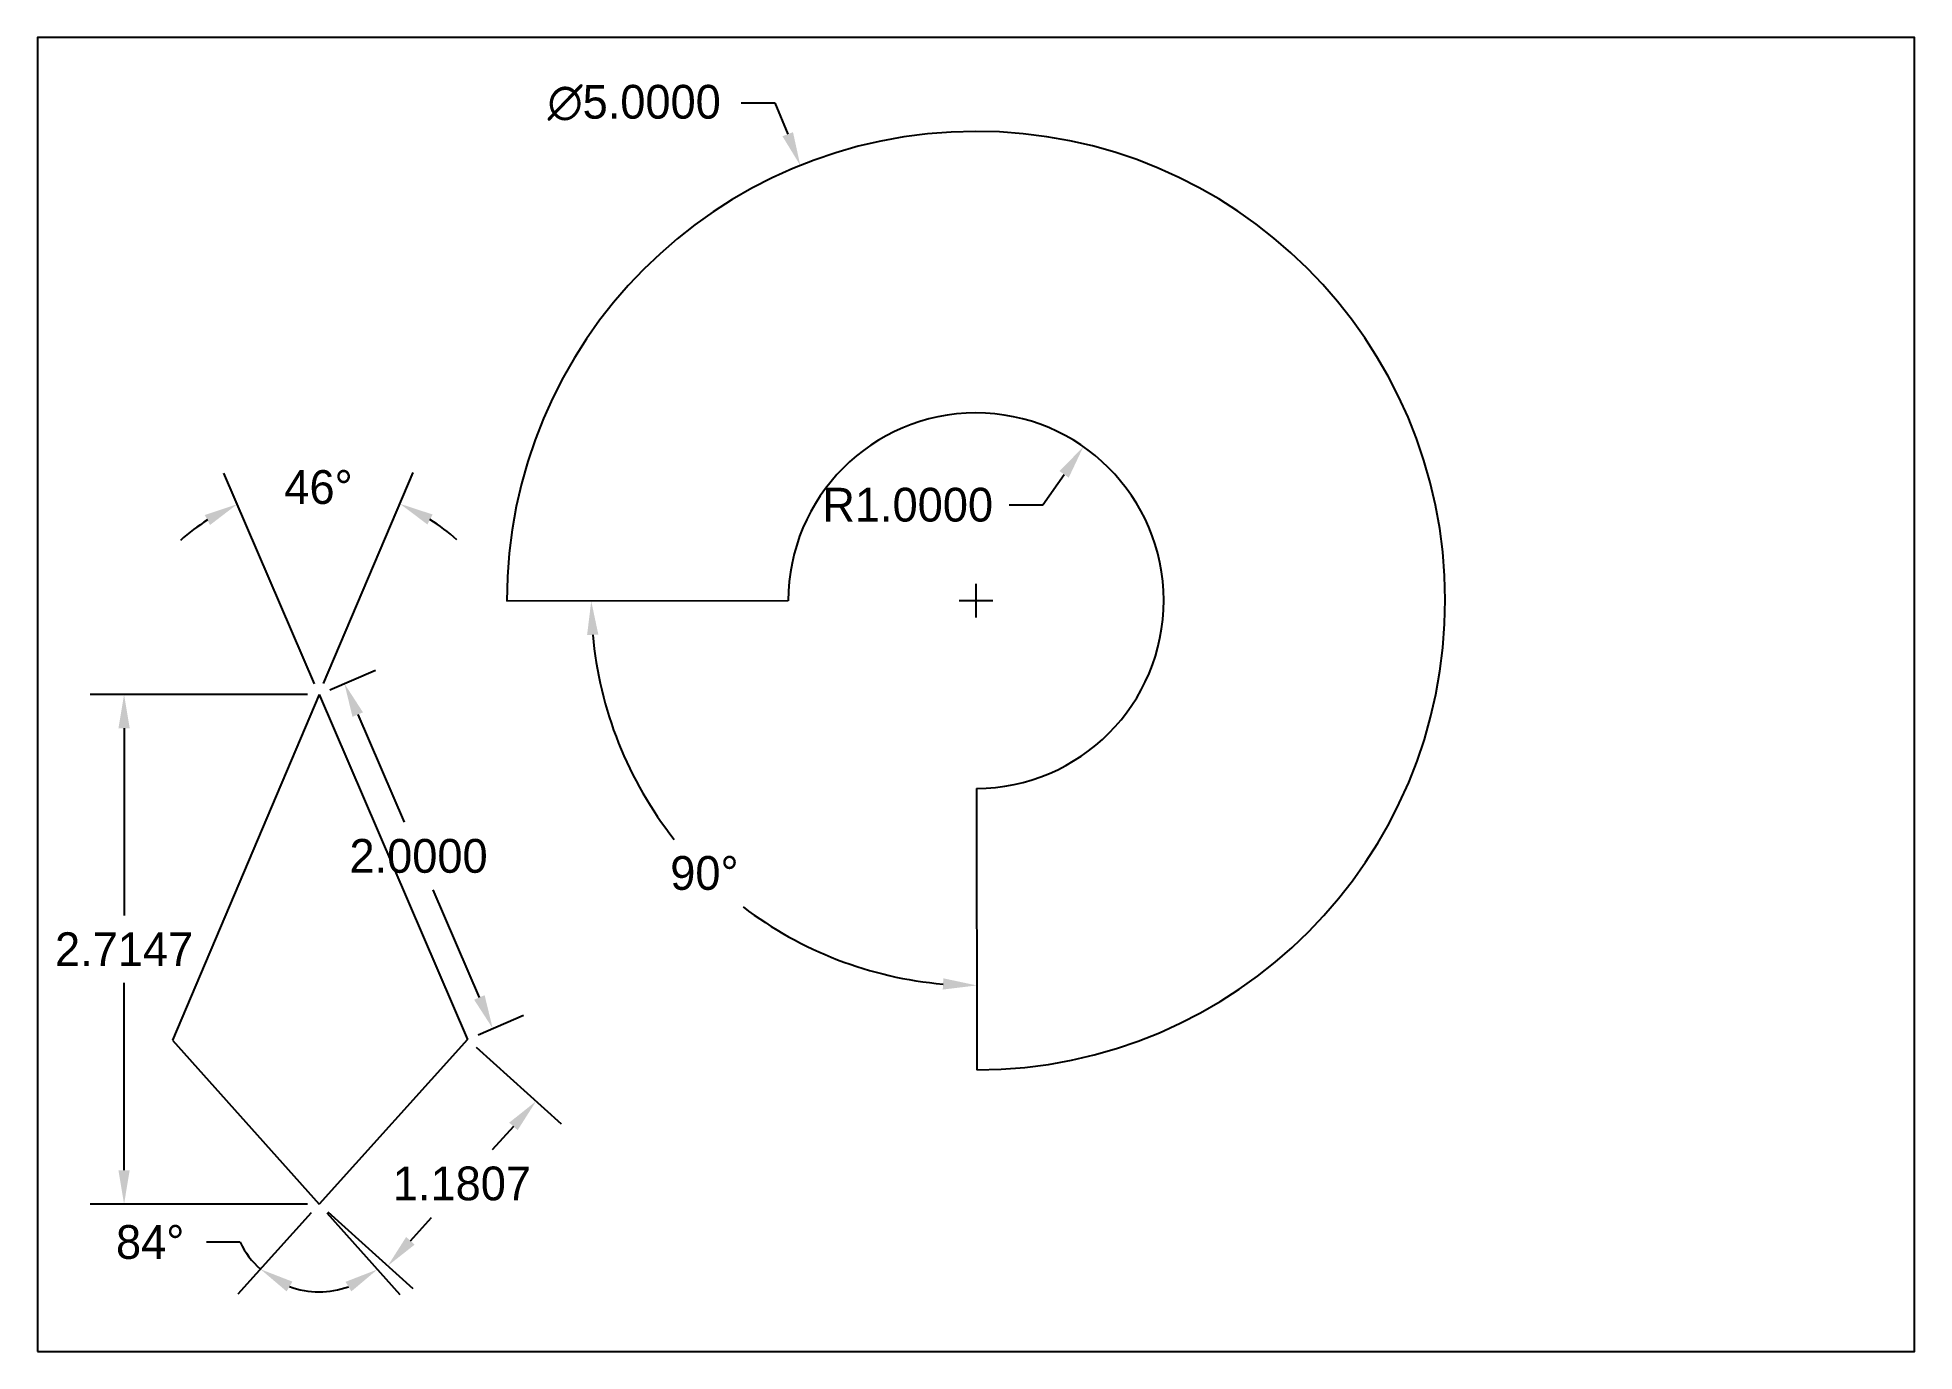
# Model space of a CAD drawing. Header units: inches. Extents: x 0 to 10, y 0 to 7.
import ezdxf

# ---------------------------------------------------------------- set-up
doc = ezdxf.new("R2010")
doc.units = ezdxf.units.IN
doc.header["$MEASUREMENT"] = 0
doc.dimstyles.get("Standard").update_dxf_attribs({"dimtxt": 0.18, "dimasz": 0.18, "dimexe": 0.18, "dimexo": 0.0625, "dimgap": 0.09, "dimtad": 0, "dimtih": 1, "dimtoh": 1, "dimdec": 4, "dimzin": 0, "dimdsep": 46, "dimtxsty": 'Standard', "dimcen": 0.09, "dimadec": 0, "dimazin": 0, "dimtfac": 1, "dimtdec": 4, "dimtofl": 0, "dimtmove": 0, "dimatfit": 3, "dimfxl": 1, "dimtolj": 1, "dimtzin": 0, "dimarcsym": 0})

# ---------------------------------------------------------------- blocks, each defined once
blk = doc.blocks.new('*D2')
at = {"color": 0, "lineweight": -2}
for p, q in [((1.557, 3.525), (1.8, 3.629)), ((1.706, 3.393), (1.953, 2.819)), ((2.354, 1.886), (2.107, 2.459)), ((2.348, 1.687), (2.59, 1.792))]:
    blk.add_line(p, q, dxfattribs=at)
at = {"color": 0}
for points in [[(1.734, 3.405), (1.678, 3.381), (1.635, 3.558)], [(2.382, 1.898), (2.326, 1.874), (2.425, 1.721)]]:
    blk.add_solid(points, dxfattribs=at)
at = {"layer": 'Defpoints', "color": 0}
for p in [(1.5, 3.5), (2.425, 1.721), (2.29, 1.663)]:
    blk.add_point(p, dxfattribs=at)
at = {"color": 0, "insert": (2.03, 2.639), "char_height": 0.18, "attachment_point": 5}
blk.add_mtext('\\A1;2.0000', dxfattribs=at)
blk = doc.blocks.new('*D3')
at = {"color": 0, "lineweight": -2}
for p, q in [((1.475, 3.557), (0.993, 4.679)), ((1.524, 3.558), (2.002, 4.682))]:
    blk.add_line(p, q, dxfattribs=at)
for start, end in [(122.6242, 131.977), (48.2945, 57.6473)]:
    blk.add_arc((1.5, 3.5), 1.104, start, end, dxfattribs=at)
at = {"color": 0}
for points in [[(0.891, 4.456), (0.919, 4.403), (1.064, 4.514)], [(2.077, 4.406), (2.105, 4.459), (1.931, 4.516)]]:
    blk.add_solid(points, dxfattribs=at)
at = {"layer": 'Defpoints', "color": 0}
for p in [(1.646, 4.594), (1.5, 3.5), (1.5, 3.5), (0.719, 1.659), (2.29, 1.663)]:
    blk.add_point(p, dxfattribs=at)
at = {"color": 0, "insert": (1.497, 4.604), "char_height": 0.18, "attachment_point": 5}
blk.add_mtext('\\A1;46°', dxfattribs=at)
blk = doc.blocks.new('*D4')
at = {"color": 0, "lineweight": -2}
for p, q in [((1.458, 0.739), (1.067, 0.305)), ((1.542, 0.739), (1.931, 0.303)), ((1.08, 0.582), (0.9, 0.582))]:
    blk.add_line(p, q, dxfattribs=at)
for start, end in [(205.7712, 228), (250.2288, 289.5877)]:
    blk.add_arc((1.5, 0.785), 0.467, start, end, dxfattribs=at)
at = {"color": 0}
for points in [[(1.327, 0.32), (1.358, 0.372), (1.188, 0.438)], [(1.641, 0.371), (1.672, 0.32), (1.811, 0.437)]]:
    blk.add_solid(points, dxfattribs=at)
at = {"layer": 'Defpoints', "color": 0}
for p in [(0.719, 1.659), (2.29, 1.663), (1.5, 0.785), (1.5, 0.785), (1.612, 0.332)]:
    blk.add_point(p, dxfattribs=at)
at = {"color": 0, "insert": (0.6, 0.582), "char_height": 0.18, "attachment_point": 5}
blk.add_mtext('\\A1;84°', dxfattribs=at)
blk = doc.blocks.new('*D5')
at = {"color": 0, "lineweight": -2}
for p, q in [((1.438, 3.5), (0.281, 3.5)), ((0.461, 3.32), (0.461, 2.323)), ((0.461, 0.965), (0.461, 1.963)), ((1.438, 0.785), (0.281, 0.785))]:
    blk.add_line(p, q, dxfattribs=at)
at = {"color": 0}
for points in [[(0.431, 3.32), (0.491, 3.32), (0.461, 3.5)], [(0.431, 0.965), (0.491, 0.965), (0.461, 0.785)]]:
    blk.add_solid(points, dxfattribs=at)
at = {"layer": 'Defpoints', "color": 0}
for p in [(1.5, 3.5), (0.461, 0.785), (1.5, 0.785)]:
    blk.add_point(p, dxfattribs=at)
at = {"color": 0, "insert": (0.461, 2.143), "char_height": 0.18, "attachment_point": 5}
blk.add_mtext('\\A1;2.7147', dxfattribs=at)
blk = doc.blocks.new('*D6')
at = {"color": 0, "lineweight": -2}
for p, q in [((5.356, 4.51), (5.469, 4.672)), ((5.176, 4.51), (5.356, 4.51))]:
    blk.add_line(p, q, dxfattribs=at)
at = {"color": 0}
blk.add_solid([(5.445, 4.69), (5.494, 4.655), (5.572, 4.82)], dxfattribs=at)
at = {"layer": 'Defpoints', "color": 0}
for p in [(5.572, 4.82), (5, 4)]:
    blk.add_point(p, dxfattribs=at)
at = {"color": 0, "insert": (4.636, 4.51), "char_height": 0.18, "attachment_point": 5}
blk.add_mtext('\\A1;R1.0000', dxfattribs=at)
blk = doc.blocks.new('*D7')
at = {"color": 0, "lineweight": -2}
for p, q in [((3.749, 6.652), (3.929, 6.652)), ((3.929, 6.652), (3.997, 6.485)), ((5, 3.91), (5, 4.09)), ((4.91, 4), (5.09, 4))]:
    blk.add_line(p, q, dxfattribs=at)
at = {"color": 0}
blk.add_solid([(4.025, 6.496), (3.969, 6.474), (4.064, 6.318)], dxfattribs=at)
at = {"layer": 'Defpoints', "color": 0}
for p in [(4.064, 6.318), (5.936, 1.682)]:
    blk.add_point(p, dxfattribs=at)
at = {"color": 0, "insert": (3.179, 6.652), "char_height": 0.18, "attachment_point": 5}
blk.add_mtext('\\A1;∅5.0000', dxfattribs=at)
blk = doc.blocks.new('*D8')
at = {"color": 0, "lineweight": -2}
for start, end in [(185.0907, 218.3439), (232.7506, 265.0856)]:
    blk.add_arc((5, 4), 2.05, start, end, dxfattribs=at)
at = {"color": 0}
for points in [[(2.928, 3.817), (2.988, 3.819), (2.95, 3.998)], [(4.826, 1.988), (4.823, 1.928), (5.004, 1.95)]]:
    blk.add_solid(points, dxfattribs=at)
at = {"layer": 'Defpoints', "color": 0}
for p in [(2.5, 3.997), (4, 3.999), (5.002, 3), (3.226, 2.973), (5.005, 1.5)]:
    blk.add_point(p, dxfattribs=at)
at = {"color": 0, "insert": (3.553, 2.548), "char_height": 0.18, "attachment_point": 5}
blk.add_mtext('\\A1;90°', dxfattribs=at)
blk = doc.blocks.new('*D9')
at = {"color": 0, "lineweight": -2}
for p, q in [((2.337, 1.621), (2.79, 1.213)), ((2.536, 1.199), (2.423, 1.074)), ((1.547, 0.743), (2, 0.335)), ((1.987, 0.589), (2.099, 0.714))]:
    blk.add_line(p, q, dxfattribs=at)
at = {"color": 0}
for points in [[(2.513, 1.219), (2.558, 1.179), (2.656, 1.333)], [(1.964, 0.61), (2.009, 0.569), (1.866, 0.456)]]:
    blk.add_solid(points, dxfattribs=at)
at = {"layer": 'Defpoints', "color": 0}
for p in [(2.29, 1.663), (1.5, 0.785), (1.866, 0.456)]:
    blk.add_point(p, dxfattribs=at)
at = {"color": 0, "insert": (2.261, 0.894), "char_height": 0.18, "attachment_point": 5}
blk.add_mtext('\\A1;1.1807', dxfattribs=at)

msp = doc.modelspace()

# ---------------------------------------------------------------- linework, layer by layer
for p, q in [((5, 4), (5, 4)), ((4, 3.99899), (2.5, 3.99748)), ((1.5, 3.5), (0.71854, 1.65899)), ((1.5, 3.5), (2.29018, 1.66271)), ((5.00207, 3), (5.00518, 1.50001)), ((0.71854, 1.65899), (1.50015, 0.78531)), ((2.29018, 1.66271), (1.50015, 0.78531))]:
    msp.add_line(p, q)
msp.add_lwpolyline([(0, 0), (10, 0), (10, 7), (0, 7)], close=True)
for radius in [2.5, 1]:
    msp.add_arc((5, 4), radius, 270.118645, 180.057688)

# ---------------------------------------------------------------- dimensions: what is measured, and where the dimension line sits
dim = msp.add_diameter_dim_2p(p1=(5.93589, 1.68179), p2=(4.06411, 6.31821), dimstyle='Standard')
dim.commit()
dim.dimension.update_dxf_attribs({"geometry": '*D7', "text_midpoint": (3.17934, 6.65204)})
dim = msp.add_radius_dim(center=(5, 4), mpoint=(5.57235, 4.82001), dimstyle='Standard', override={"dimtmove": 1})
dim.commit()
dim.dimension.update_dxf_attribs({"geometry": '*D6', "text_midpoint": (5.35567, 4.50957), "dimtype": 164})
for base, line1, line2, picture, middle in [((1.64555, 4.59429), ((1.5, 3.5), (2.29018, 1.66271)), ((1.5, 3.5), (0.71854, 1.65899)), '*D3', (1.49738, 4.60392)), ((3.22623, 2.97269), ((5.00207, 3), (5.00518, 1.50001)), ((4, 3.99899), (2.5, 3.99748)), '*D8', (3.55282, 2.54836)), ((1.61214, 0.33205), ((2.29018, 1.66271), (1.50015, 0.78531)), ((0.71854, 1.65899), (1.50015, 0.78531)), '*D4', (0.59971, 0.58232))]:
    dim = msp.add_angular_dim_2l(base=base, line1=line1, line2=line2, dimstyle='Standard')
    dim.commit()
    dim.dimension.update_dxf_attribs({"geometry": picture, "text_midpoint": middle})
for p1, p2, distance, picture, middle in [((1.5, 3.5), (2.29018, 1.66271), 0.14683, '*D2', (2.02997, 2.63937)), ((2.29018, 1.66271), (1.50015, 0.78531), 0.49255, '*D9', (2.2612, 0.89443))]:
    dim = msp.add_aligned_dim(p1=p1, p2=p2, distance=distance, dimstyle='Standard')
    dim.commit()
    dim.dimension.update_dxf_attribs({"geometry": picture, "text_midpoint": middle})
dim = msp.add_linear_dim(base=(0.46099, 0.78531), p1=(1.5, 3.5), p2=(1.50015, 0.78531), angle=90, dimstyle='Standard')
dim.commit()
dim.dimension.update_dxf_attribs({"geometry": '*D5', "text_midpoint": (0.46099, 2.14265)})

doc.saveas('drawing.dxf')
